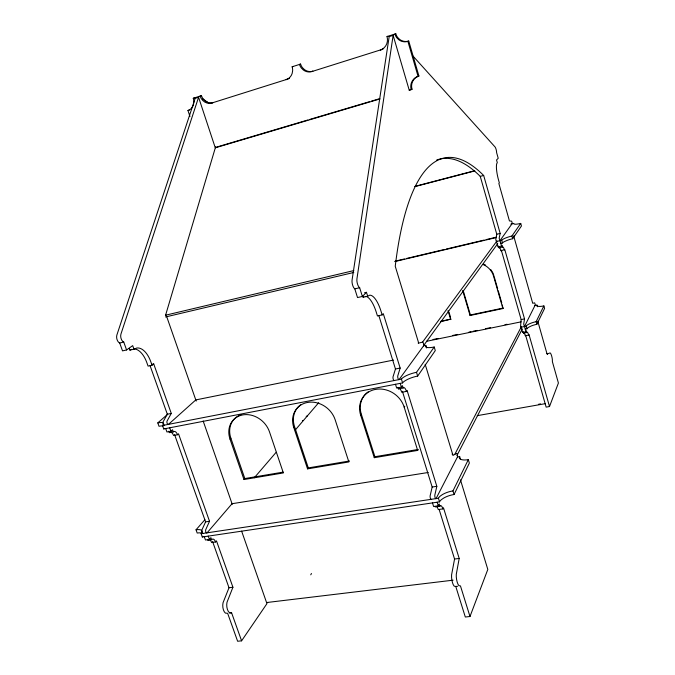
<?xml version="1.0" encoding="UTF-8"?>
<svg xmlns="http://www.w3.org/2000/svg" width="675" height="675" viewBox="0 0 675 675"><rect width="100%" height="100%" fill="white"/><g stroke="black" fill="none" stroke-linecap="round" stroke-linejoin="round"><path stroke-width="1.01" d="M393.128 35.345L356.915 278.986A5.417 1.907 76.9 0 0 359.657 287.736L362.382 296.452L357.522 297.557L354.797 288.858A5.4 1.932 76.9 0 1 352.055 280.125L389.18 36.602L393.128 35.345L409.244 90.247L412.054 89.218A10.699 10.319 77.7 0 1 411.868 83.7L412.256 82.375A10.699 10.319 77.7 0 1 418.913 75.997L408.738 41.048A10.943 10.387 87.4 0 1 399.693 39.445L397.718 37.505A10.943 10.387 87.4 0 1 395.795 33.75L387.02 36.568A10.842 10.218 82.8 0 1 380.303 50.043L381.232 49.697A10.817 10.193 82.9 0 0 383.645 48.558M436.683 160.026A393.668 102.794 80.5 0 1 480.246 176.369L496.766 234.225L495.788 239.701L498.116 246.873L498.639 246.147L499.12 247.826A4.278 1.021 77 0 1 501.036 250.762L504.765 249.514L524.526 318.878L523.699 324.118L524.467 326.548L535.342 304.754L534.642 302.847L532.71 303.261L513.827 236.436M501.036 250.762L501.356 250.307L521.142 319.579L520.552 326.413L521.058 327.24L526.213 326.177A8.986 2.388 -15.1 0 1 528.061 324.565L528.829 324.135A8.986 2.388 -15.1 0 1 536.127 321.68L543.881 305.91A8.539 2.143 -15 0 1 537.865 306.281L537.089 305.944A8.539 2.143 -15 0 1 536.962 305.117L534.904 305.547M436.691 506.587A6.083 1.957 80.9 0 1 438.261 509.574L442.918 508.891L443.475 507.769L459.194 558.453L456.283 574.324A7.762 2.396 81.8 0 0 458.865 585.613L460.46 585.917L469.986 616.511L465.311 617.009L455.777 586.474L454.165 586.162A7.746 2.422 81.8 0 1 451.583 574.898L454.562 559.035L439.138 509.439M480.246 176.369L483.671 175.483L500.175 233.415L499.163 238.148L499.964 240.671L512.317 223.391L511.65 221.164L509.439 220.936L498.85 183.457L499.348 182.891L498.606 180.276A15.322 3.434 76.2 0 1 496.69 163.848L497.273 162.599L496.538 159.992L498.218 158.287L496.614 152.618A3.459 0.768 75.9 0 0 495.02 146.931L413.092 56.168M193.472 104.558L193.835 102.153A10.074 8.859 69 0 0 193.261 98.28L194.586 97.841M397.963 387.34L398.452 388.901A6.134 2.076 79 0 1 401.76 392.276L406.46 391.382L407.101 390.462L436.826 486.321L434.852 495.003A2.143 0.692 80.6 0 0 435.105 497.618A2.143 0.692 80.6 0 0 436.058 498.597L457.464 456.95A1.983 0.599 79.8 0 0 457.312 454.629A1.983 0.599 79.8 0 0 456.46 453.398L453.009 455.431L425.191 364.348M402.41 391.348L432.169 487.038L430.152 495.712A2.143 0.7 80.7 0 0 430.405 498.319A2.143 0.7 80.7 0 0 431.359 499.298M215.646 146.72L165.586 315.2L166.717 316.685L196.197 401.085M365.977 296.376A23.574 8.277 77.6 0 1 376.253 312.128L377.443 315.951L382.168 314.921L383.282 313.664L400.157 368.069L397.786 375.823A2.168 0.734 78.7 0 0 398.014 378.388A2.168 0.734 78.7 0 0 399.052 379.595L423.613 345.802A2.008 0.633 78.1 0 0 423.487 343.541A2.008 0.633 78.1 0 0 422.567 342.124L418.702 343.094L395.246 266.271A394.242 101.773 80.5 0 1 483.671 175.483M378.886 315.706L395.457 368.997L393.052 376.751A2.16 0.734 78.7 0 0 393.272 379.316A2.16 0.734 78.7 0 0 394.318 380.514M198.577 97.259L120.918 334.15A4.953 2.692 76.9 0 0 123.753 342.065L126.588 349.962L122.529 350.882L119.694 343.001A4.944 2.7 76.9 0 1 116.851 335.095L195.168 98.347L198.577 97.259L215.283 147.817L380.05 98.913M469.986 616.511L487.814 569.43L460.468 479.858M525.31 335.737L528.702 335.053A4.227 0.979 78 0 0 526.913 332.497L526.449 330.868L526.002 331.762L522.593 332.454L523.049 331.56L523.522 333.188A4.219 0.987 78 0 1 525.31 335.737L525.597 335.171L546.142 407.126L549.509 406.536L558.411 383.029L552.42 361.8L552.327 359.243A5.029 1.088 78.2 0 0 550.15 352.898L547.062 354.038L537.806 321.283M209.385 539.696A5.603 2.767 83.5 0 1 211.629 542.54L215.57 541.966L216.481 540.877L232.926 587.242L227.011 602.252A7.138 3.417 85 0 0 229.382 612.63L231.601 612.824L241.591 640.828L237.625 641.25L227.635 613.297L225.408 613.102A7.13 3.434 85.1 0 1 223.045 602.733L229.002 587.748L212.549 541.451M170.387 432.169A5.628 2.928 80.4 0 1 173.559 435.493L177.517 434.742L178.521 433.822L209.528 521.277L205.782 529.554A1.974 0.979 83.1 0 0 205.841 531.976A1.974 0.979 83.1 0 0 207.073 532.828L232.048 503.71L428.212 472.492M311.437 573.48L310.77 574.83M174.563 434.573L205.597 521.885L201.817 530.153A1.974 0.987 83.2 0 0 201.876 532.575A1.974 0.987 83.2 0 0 203.107 533.419M202.179 531.748A11.618 3.991 -21.4 0 1 201.125 533.714L202.297 537.005L439.526 501.854A12.614 4.936 -16.3 0 1 441.509 499.576L443.678 498.083A12.614 4.936 -16.3 0 1 454.072 494.513L469.353 463.092L468.323 459.667A11.737 4.21 -15.9 0 1 460.443 459.177L459.911 458.781A11.737 4.21 -15.9 0 1 459.667 456.587L457.464 456.95M525.251 329.147L526.956 328.801A8.978 2.405 -15 0 1 528.803 327.181L531.402 325.915A8.978 2.405 -15 0 1 536.87 324.295L544.59 308.424L543.881 305.91M454.072 494.513L452.967 490.919L468.323 459.667M528.702 335.053L528.981 334.496L549.509 406.536M432.489 502.9L433.603 506.495L438.294 505.811L439.206 503.997L439.906 506.242A6.1 1.941 80.8 0 1 442.918 508.891M456.865 455.684L522.315 328.927M454.908 454.14L521.564 326.329M151.748 364.373L153.731 363.943L171.281 413.429L167.122 420.93A1.983 1.038 79.9 0 0 167.155 423.326A1.983 1.038 79.9 0 0 168.472 424.364L195.792 399.921L393.567 360.062M150.12 365.799L167.324 414.214L163.131 421.715A1.983 1.038 79.9 0 0 163.164 424.102A1.983 1.038 79.9 0 0 164.489 425.132M462.679 290.478L470.053 315.503L502.909 308.551L502.343 304.99M417.665 450.419L418.247 449.449L374.912 456.722L374.271 457.692L360.644 415.108A23.785 20.95 36.7 0 1 375.545 389.382A23.785 20.95 36.7 0 1 404.173 407.109L417.665 450.419L374.271 457.692M470.053 315.503L470.399 314.98L503.221 308.028M502.909 308.551L493.552 276.1L493.872 275.619A17.39 16.318 30.9 0 0 493.4 274.21M404.173 407.109L404.781 406.207M241.591 640.828L266.946 603.636L241.633 531.158M163.713 423.917A11.846 2.97 -20.3 0 1 162.498 425.52L163.721 428.946L402.595 382.911A12.893 3.696 -16.8 0 1 404.747 380.987L407.025 379.662A12.893 3.696 -16.8 0 1 417.665 376.068L435.291 350.578L434.211 347.017A11.981 3.13 -16.5 0 1 426.406 347.279L425.9 347.009A11.981 3.13 -16.5 0 1 425.824 345.347L423.613 345.802M500.774 243.371L502.495 242.966A9.121 1.78 -15.8 0 1 504.444 241.582L507.111 240.41A9.121 1.78 -15.8 0 1 512.654 238.722L521.446 226.015L520.72 223.417A8.665 1.578 -15.8 0 1 514.73 224.201L513.987 223.999A8.665 1.578 -15.8 0 1 513.911 223.383L510.848 224.125M162.498 425.52L401.423 379.139A12.901 3.653 -16.8 0 1 403.582 377.224L405.861 375.907A12.901 3.653 -16.8 0 1 416.509 372.313L434.211 347.017M496.572 241.473L501.727 240.266A9.121 1.755 -15.9 0 1 503.677 238.882L504.47 238.494A9.121 1.755 -15.9 0 1 511.895 236.031L520.72 223.417M440.471 321.773L451.06 319.081L440.851 321.241M395.491 384.277L396.664 388.032L401.397 387.129L402.443 385.653L403.169 387.998A6.143 2.05 79 0 1 406.46 391.382M498.116 246.873L501.55 246.071L502.057 245.346L502.538 247.033A4.278 1.012 77 0 1 504.453 249.969M423.537 345.693L497.737 243.641M422.483 342.225L496.96 240.95M360.644 415.108L361.319 414.214A23.743 20.925 36.7 0 1 368.255 391.804M307.555 468.872L348.865 461.945L335.171 419.799A23.136 19.997 41 0 0 307.496 402.46A23.136 19.997 41 0 0 293.743 427.418L307.555 468.872L308.298 467.91L349.549 460.983M204.28 536.709L205.453 539.992L209.41 539.409L210.895 537.654L211.629 539.705A5.611 2.759 83.5 0 1 215.57 541.966M254.315 477.748L276.168 452.275M295.287 429.983L318.718 402.671M293.743 427.418L294.519 426.516A23.093 19.972 41 0 1 300.729 404.755M243.979 479.528L283.357 472.93L269.494 431.882A22.545 19.077 44.1 0 0 242.722 414.914A22.545 19.077 44.1 0 0 230.023 439.138L243.979 479.528L244.823 478.567L283.103 472.137M202.171 533.258A11.61 4.025 -21.4 0 0 197.193 533.039L196.037 529.791L204.896 519.716M230.023 439.138L230.892 438.244A22.511 19.06 44.1 0 1 237.836 416.171M362.382 296.452L366.466 292.309L367.689 296.241L362.88 297.329L363.825 296.62M165.704 428.558L166.928 431.975L170.91 431.215L172.538 429.739L173.298 431.865A5.636 2.911 80.4 0 1 177.517 434.742M163.223 425.933A11.846 3.004 -20.4 0 0 159.005 426.279L157.798 422.896L167.687 414.239M134.308 348.882A21.592 11.627 78.1 0 1 146.829 362.627L148.07 366.103L152.044 365.234L153.731 363.943M367.689 296.241L369.647 295.211A23.617 8.201 77.6 0 1 380.978 311.082L382.168 314.921M126.588 349.962L132.688 345.625L133.962 349.194L129.929 350.114L129.296 348.334M133.962 349.194L136.789 348.022A21.625 11.576 78.1 0 1 150.803 361.749L152.044 365.234M129.929 350.114L131.338 349.338M409.244 90.247L412.054 89.218M411.21 89.665A10.732 10.336 77.5 0 1 411.024 84.139L411.413 82.806A10.732 10.336 77.5 0 1 418.087 76.41L418.913 75.997M395.795 33.75L394.909 34.054A10.969 10.412 87.2 0 0 396.832 37.817L398.815 39.766A10.969 10.412 87.2 0 0 407.877 41.377L408.738 41.048M300.586 64.074L299.481 64.446A10.555 9.737 75.5 0 0 301.379 68.065L303.286 69.955A10.555 9.737 75.5 0 0 311.842 71.567L312.922 71.179A10.53 9.712 75.6 0 1 304.383 69.567L302.476 67.686A10.53 9.712 75.6 0 1 300.586 64.074L292.132 66.791A10.454 9.551 73.6 0 1 292.629 70.841L292.14 73.474A10.454 9.551 73.6 0 1 286.124 79.658L287.255 79.245A10.429 9.534 73.7 0 0 289.499 78.173M201.395 95.673L200.087 96.103A10.167 9.028 69.9 0 0 211.823 103.013L213.106 102.566A10.142 9.011 69.9 0 1 201.395 95.673L193.261 98.28M189.962 116.505L187.971 110.514L189.295 110.05M387.02 36.568L387.931 36.256M292.132 66.791L293.254 66.412M211.823 103.013L287.255 79.245M311.842 71.567L381.232 49.697M216.422 147.142L307.977 119.956M309.985 119.365L369.343 101.739M371.36 101.14L379.401 98.753M415.032 186.334L474.145 170.851M415.007 186.587L474.854 170.918M496.766 234.225L500.175 233.415M165.451 315.233L353.843 270.574M395.212 261.141L404.409 258.964M406.451 258.483L444.251 249.522M446.302 249.041L484.102 240.081M486.143 239.6L496.361 237.178M394.765 261.588L496.032 237.608M165.561 316.963L353.793 272.464M499.12 247.826L502.538 247.033M119.694 343.001L123.753 342.065M354.797 288.858L359.657 287.736M364.534 292.748L366.466 292.309M521.142 319.579L524.526 318.878M432.996 339.517L438.142 338.453M452.537 335.492L457.675 334.429M468.99 332.1L471.049 331.678M473.099 331.256L477.217 330.404M485.443 328.708L490.582 327.653M504.984 324.683L507.035 324.262M426.423 341.331L521.125 321.84M523.522 333.188L526.913 332.497M167.324 414.214L171.281 413.429M395.457 368.997L400.157 368.069M168.818 431.207L169.324 432.624L173.298 431.865M398.452 388.901L403.169 387.998M306.197 416.281L307.201 416.095M302.468 420.618L303.48 420.432M538.54 404.266L540.608 403.903M477.208 415.665L545.527 403.625M205.597 521.885L209.528 521.277M432.169 487.038L436.826 486.321M201.125 533.714L438.413 498.243A12.623 4.894 -16.4 0 1 440.395 495.973L442.564 494.488A12.623 4.894 -16.4 0 1 452.967 490.919M211.629 539.705L207.672 540.278A5.603 2.767 83.5 0 1 208.659 539.646M439.906 506.242L435.232 506.925A6.083 1.957 80.9 0 1 435.645 506.41M229.002 587.748L232.926 587.242M454.562 559.035L459.194 558.453M266.465 602.556L453.094 580.179M266.583 602.64L267.722 602.505M229.618 613.06L231.601 612.824M455.777 586.474L457.65 586.254M546.683 353.489L546.927 353.514A5.02 1.105 78.2 0 1 547.535 354.248M202.458 98.634L208.457 102.862M202.162 531.2L201.96 530.719A11.618 3.991 -21.4 0 0 196.037 529.791M169.687 427.79L170.91 431.215M208.246 536.119L209.41 539.409M203.133 420.938L232.267 504.343M230.892 438.244L244.823 478.567M294.519 426.516L308.298 467.91M361.319 414.214L374.912 456.722M401.423 379.139L402.595 382.911M438.413 498.243L439.526 501.854M400.224 383.366L401.397 387.129M437.181 502.208L438.294 505.811M416.509 372.313L417.665 376.068M425.824 345.347L426.634 347.988M459.667 456.587L460.434 459.127M448.993 312.128L450.47 317.098M448.023 310.66L450.689 319.604M463.328 290.984L470.399 314.98M407.877 41.377L418.087 76.41M494.167 276.632L497.669 288.782M498.251 290.807L501.761 302.965M521.1 327.223L522.593 332.454M501.727 240.266L502.495 242.966M526.213 326.177L526.956 328.801M500.006 240.671L501.55 246.071M524.509 326.531L526.002 331.762M511.895 236.031L512.654 238.722M536.127 321.68L536.87 324.295M536.962 305.117L537.427 306.779M169.324 432.624A5.628 2.928 80.4 0 1 169.653 432.38M514.114 236.022A4.075 0.92 76.8 0 1 513.979 235.507M452.064 454.115A1.983 0.607 79.8 0 1 452.68 454.68M418.137 343.035A2 0.633 78.1 0 1 418.466 343.204M202.829 536.296A11.61 4.025 -21.4 0 1 202.297 537.005M238.579 415.758A22.511 19.06 44.1 0 1 240.916 414.754M157.798 422.896A11.846 2.97 -20.3 0 1 163.24 422.862M164.303 428.355A11.846 3.004 -20.4 0 1 163.721 428.946M483.638 264.144A17.39 16.318 30.9 0 1 485.679 265.182M490.809 269.663A17.39 16.318 30.9 0 1 491.695 270.886M492.092 271.527A17.39 16.318 30.9 0 1 493.121 273.518M483.3 264.608A17.415 16.343 31 0 1 493.552 276.1M193.447 104.667A10.074 8.859 69 0 1 187.971 110.514"/></g></svg>
